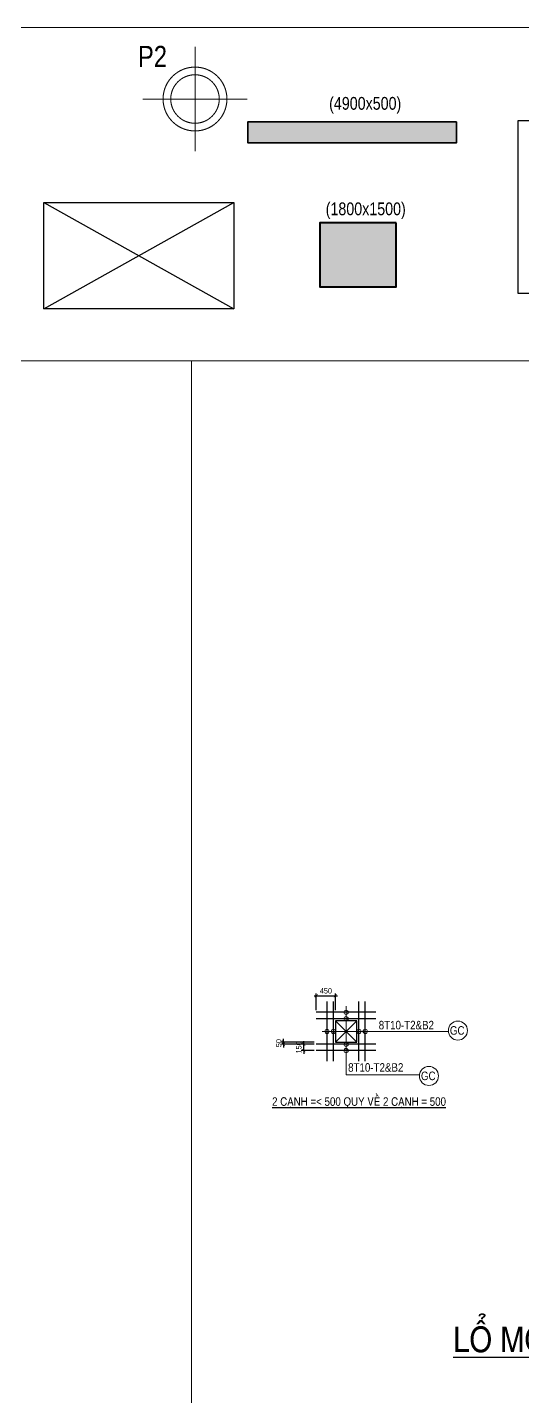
# Model space of a CAD drawing. Header units: millimetres. Extents: x -360107 to 123116000, y -52137 to 86044500.
# Drawn here: x -246409 to -234766, y 117271 to 149464 of the extents above; entities that cross this region are included whole.
import ezdxf
from ezdxf.enums import TextEntityAlignment as Align

# ---------------------------------------------------------------- set-up
doc = ezdxf.new("R2010")
doc.units = ezdxf.units.MM
doc.header["$LTSCALE"] = 100
doc.header["$MEASUREMENT"] = 0
doc.linetypes.add('Xref-BM-Pilecap$0$RFR_HIDDEN(100)', pattern=[300, 200, -100])
doc.linetypes.add('Xref-BM-Structure 1F$0$MBKC T1$0$RFR_HIDDEN(100)', pattern=[300, 200, -100])
doc.layers.get('Defpoints').update_dxf_attribs({"color": 250})
for name, color, linetype in [('02-GB-Col', 2, 'Continuous'), ('04-GB-Dim', 146, 'Continuous'), ('05-GB-Hatch', 8, 'Continuous'), ('06-GB-Slab-bor', 150, 'Continuous'), ('08-GB-Slab-open', 8, 'Continuous'), ('10-GB-Text', 4, 'Continuous'), ('25-GB-Thep GC', 6, 'Continuous'), ('GB_StripB', 3, 'Continuous'), ('Xref-BM-Pilecap$0$POINTS', 5, 'Continuous')]:
    doc.layers.add(name, color=color, linetype=linetype)
for name, color, linetype, lineweight in [('12-GB-Ky Hieu', 232, 'Continuous', 13), ('13-GB-Dgc', 253, 'Continuous', 15), ('20-GB-GC', 145, 'Continuous', 25), ('Xref-BM-Column 1F$0$00.RFR_Struc_Column_Current', 90, 'Continuous', 40), ('Xref-BM-Column 1F$0$00.RFR_Struc_Wall_Current', 140, 'Continuous', 35), ('Xref-BM-Column 1F$0$DCE_SUB-COLN_S---', 6, 'Continuous', 40), ('Xref-BM-Pilecap$0$D1500', 4, 'Xref-BM-Pilecap$0$RFR_HIDDEN(100)', 20), ('Xref-BM-Pilecap$0$DCE_TextCoc', 2, 'Continuous', 15), ('Xref-BM-Structure 1F$0$MBKC T1$0$00.RFR_Struc_Hole(gen)', 211, 'Xref-BM-Structure 1F$0$MBKC T1$0$RFR_HIDDEN(100)', 9)]:
    doc.layers.add(name, color=color, linetype=linetype, lineweight=lineweight)
doc.layers.add('Xref-BM-Column 1F$0$00.RFR_Struc_Hatch(col)', color=9, linetype='Continuous', lineweight=5, true_color=0x808080, transparency=0.5)
doc.styles.add('02-GB-VNI-Helve', font='VNI-Helve-Condense.TTF')
doc.styles.add('VNI-Helve', font='VNI-Helve-Condense.TTF')
doc.styles.add('Xref-BM-Column 1F$0$Dce_Text', font='arial.ttf', dxfattribs={"width": 0.8})
doc.styles.add('Xref-BM-Pilecap$0$Dce_Text', font='arial.ttf', dxfattribs={"width": 0.8})
doc.dimstyles.new('GB 50', dxfattribs={"dimscale": 0.5, "dimtxt": 250, "dimasz": 150, "dimexe": 100, "dimexo": 100, "dimgap": 100, "dimtad": 1, "dimdec": 0, "dimzin": 0, "dimdsep": 46, "dimtxsty": 'VNI-Helve', "dimblk": 'ARCHTICK', "dimcen": 100, "dimdle": 100, "dimclrd": 256, "dimclre": 256, "dimclrt": 71, "dimadec": 0, "dimazin": 0, "dimtfac": 1, "dimtdec": 0, "dimtix": 1, "dimtmove": 0, "dimatfit": 3, "dimfxl": 3.75, "dimtolj": 1, "dimtzin": 0, "dimarcsym": 0})
pattern_1 = [(0, (0, 0), (0, 6.985), [5.08, -1.905]), (90, (0, 0), (-6.985, 4e-16), [5.08, -1.905])]
pattern_2 = [(0, (-7.33, 0), (0, 6.985), [5.08, -1.905]), (90, (-7.33, 0), (-6.985, 4e-16), [5.08, -1.905])]

# ---------------------------------------------------------------- blocks, each defined once
blk = doc.blocks.new('*U86')
at = {"layer": '13-GB-Dgc'}
blk.add_circle((2651, -597), 224, dxfattribs=at)
at = {"layer": '25-GB-Thep GC', "linetype": 'ByBlock'}
for points in [[(1400, 150), (1400, 150), (1400, 150), (0, 150), (0, 150)], [(1400, 0), (1400, 0), (1400, 0), (0, 0), (0, 0)]]:
    blk.add_lwpolyline(points, dxfattribs=at)
at = {"layer": '10-GB-Text', "color": 71, "style": '02-GB-VNI-Helve', "flags": 8}
blk.add_attdef('2', text='', height=200, dxfattribs=at).set_placement((751, -397), align=Align.MIDDLE_LEFT)
at = {"layer": '10-GB-Text', "color": 141, "style": '02-GB-VNI-Helve', "flags": 8}
blk.add_attdef('1', text='', height=200, dxfattribs=at).set_placement((2635, -594), align=Align.MIDDLE_CENTER)
blk = doc.blocks.new('*U77')
at = {"layer": '13-GB-Dgc'}
blk.add_circle((684, 2328), 224, dxfattribs=at)
at = {"layer": '25-GB-Thep GC', "linetype": 'ByBlock'}
for points in [[(1400, 150), (1400, 150), (1400, 150), (0, 150), (0, 150)], [(1400, 0), (1400, 0), (1400, 0), (0, 0), (0, 0)]]:
    blk.add_lwpolyline(points, dxfattribs=at)
at = {"layer": '10-GB-Text', "color": 141, "style": '02-GB-VNI-Helve', "flags": 8}
blk.add_attdef('1', text='', height=200, rotation=90, dxfattribs=at).set_placement((681, 2312), align=Align.MIDDLE_CENTER)
at = {"layer": '10-GB-Text', "color": 71, "style": '02-GB-VNI-Helve', "flags": 8}
blk.add_attdef('2', text='', height=200, rotation=90, dxfattribs=at).set_placement((555, 467), align=Align.MIDDLE_LEFT)
blk = doc.blocks.new('_ArchTick')
at = {"color": 0, "linetype": 'ByBlock', "const_width": 0.15}
blk.add_lwpolyline([(-0.5, -0.5), (0.5, 0.5)], dxfattribs=at)
blk = doc.blocks.new('*D103')
at = {"layer": '04-GB-Dim', "lineweight": -2, "transparency": 16777216}
for p, q in [((-239666, 126697), (-239116, 126697)), ((-239616, 126356), (-239616, 126747)), ((-239166, 126356), (-239166, 126747))]:
    blk.add_line(p, q, dxfattribs=at)
at = {"layer": 'Defpoints', "color": 0, "transparency": 16777216}
for p in [(-239166, 126697), (-239616, 126306), (-239166, 126306)]:
    blk.add_point(p, dxfattribs=at)
at = {"layer": '04-GB-Dim', "lineweight": -2, "transparency": 16777216, "xscale": 75, "yscale": 75, "zscale": 75, "rotation": 180}
blk.add_blockref('_ArchTick', (-239616, 126697), dxfattribs=at)
at = {"layer": '04-GB-Dim', "lineweight": -2, "transparency": 16777216, "xscale": 75, "yscale": 75, "zscale": 75}
blk.add_blockref('_ArchTick', (-239166, 126697), dxfattribs=at)
at = {"layer": '04-GB-Dim', "color": 71, "transparency": 16777216, "insert": (-239391, 126811), "char_height": 125, "attachment_point": 5, "style": 'VNI-Helve'}
blk.add_mtext('\\A1;450', dxfattribs=at)
blk = doc.blocks.new('*D104')
at = {"layer": '04-GB-Dim', "lineweight": -2, "transparency": 16777216}
for p, q in [((-239669, 125556), (-239963, 125556)), ((-239913, 125556), (-239913, 125631)), ((-239913, 125406), (-239913, 125556)), ((-239669, 125406), (-239963, 125406)), ((-239913, 125406), (-239913, 125331))]:
    blk.add_line(p, q, dxfattribs=at)
at = {"layer": 'Defpoints', "color": 0, "transparency": 16777216}
for p in [(-239913, 125556), (-239619, 125556), (-239619, 125406)]:
    blk.add_point(p, dxfattribs=at)
at = {"layer": '04-GB-Dim', "lineweight": -2, "transparency": 16777216, "xscale": 75, "yscale": 75, "zscale": 75}
for p, rotation in [((-239913, 125556), 270), ((-239913, 125406), 90)]:
    blk.add_blockref('_ArchTick', p, dxfattribs=dict(at, rotation=rotation))
at = {"layer": '04-GB-Dim', "color": 71, "transparency": 16777216, "insert": (-240027, 125481), "char_height": 125, "attachment_point": 5, "rotation": 90, "style": 'VNI-Helve'}
blk.add_mtext('\\A1;150', dxfattribs=at)
blk = doc.blocks.new('*D105')
at = {"layer": '04-GB-Dim', "lineweight": -2, "transparency": 16777216}
for p, q in [((-239666, 125606), (-240437, 125606)), ((-239669, 125556), (-240437, 125556)), ((-240387, 125606), (-240387, 125681)), ((-240387, 125556), (-240387, 125606)), ((-240387, 125556), (-240387, 125481))]:
    blk.add_line(p, q, dxfattribs=at)
at = {"layer": 'Defpoints', "color": 0, "transparency": 16777216}
for p in [(-240387, 125606), (-239619, 125556), (-239616, 125606)]:
    blk.add_point(p, dxfattribs=at)
at = {"layer": '04-GB-Dim', "lineweight": -2, "transparency": 16777216, "xscale": 75, "yscale": 75, "zscale": 75}
for p, rotation in [((-240387, 125606), 270), ((-240387, 125556), 90)]:
    blk.add_blockref('_ArchTick', p, dxfattribs=dict(at, rotation=rotation))
at = {"layer": '04-GB-Dim', "color": 71, "transparency": 16777216, "insert": (-240501, 125581), "char_height": 125, "attachment_point": 5, "rotation": 90, "style": 'VNI-Helve'}
blk.add_mtext('\\A1;50', dxfattribs=at)
blk = doc.blocks.new('*U178')
at = {"layer": 'GB_StripB', "color": 0}
for points in [[(0, 0), (0, 4066), (1000, 4066), (1000, 0)], [(1000, 0), (1000, 4066), (2000, 4066), (2000, 0)], [(2000, 0), (2000, 4066), (3000, 4066), (3000, 0)]]:
    blk.add_lwpolyline(points, close=True, dxfattribs=at)
blk = doc.blocks.new('*U192')
at = {"layer": '05-GB-Hatch'}
for p, q in [((0, 0), (4465, 2500)), ((0, 2500), (4465, 0))]:
    blk.add_line(p, q, dxfattribs=at)
at = {"layer": '06-GB-Slab-bor'}
blk.add_lwpolyline([(0, 0), (4465, 0), (4465, 2500), (0, 2500)], close=True, dxfattribs=at)
blk = doc.blocks.new('*U188')
at = {"layer": 'Xref-BM-Column 1F$0$00.RFR_Struc_Hatch(col)'}
h = blk.add_hatch(color=256, dxfattribs=at)
h.dxf.hatch_style = 1
h.paths.add_polyline_path([(0, 1500), (1800, 1500), (1800, 0), (0, 0)])
h = blk.add_hatch(color=256, dxfattribs=at)
h.dxf.hatch_style = 1
h.paths.add_polyline_path([(0, 1500), (1800, 1500), (1800, 0), (0, 0)])
at = {"color": 0}
blk.add_lwpolyline([(0, 1500), (1800, 1500), (1800, 0), (0, 0)], close=True, dxfattribs=at)
at = {"layer": 'Xref-BM-Column 1F$0$DCE_SUB-COLN_S---', "style": 'Xref-BM-Column 1F$0$Dce_Text', "width": 0.8, "flags": 8}
blk.add_attdef('(SIZE)', (1659, 1682), '', height=300, dxfattribs=at)
blk = doc.blocks.new('*U189')
at = {"layer": 'Xref-BM-Column 1F$0$00.RFR_Struc_Hatch(col)'}
h = blk.add_hatch(color=256, dxfattribs=at)
h.dxf.hatch_style = 1
h.paths.add_polyline_path([(0, 500), (4900, 500), (4900, 0), (0, 0)])
h = blk.add_hatch(color=256, dxfattribs=at)
h.dxf.hatch_style = 1
h.paths.add_polyline_path([(0, 500), (4900, 500), (4900, 0), (0, 0)])
at = {"color": 0}
blk.add_lwpolyline([(0, 500), (4900, 500), (4900, 0), (0, 0)], close=True, dxfattribs=at)
at = {"layer": 'Xref-BM-Column 1F$0$DCE_SUB-COLN_S---', "style": 'Xref-BM-Column 1F$0$Dce_Text', "width": 0.8, "flags": 8}
blk.add_attdef('(SIZE)', (2992, 782), '', height=300, dxfattribs=at)
blk = doc.blocks.new('*U191')
at = {"layer": 'Xref-BM-Pilecap$0$DCE_TextCoc'}
h = blk.add_hatch(dxfattribs=at)
h.set_pattern_fill('ANGLE', color=256)
h.set_pattern_definition(pattern_2)
h.paths.add_polyline_path([(-16, 1, 0.414214), (-17, 0), (-16, 0)])
h = blk.add_hatch(dxfattribs=at)
h.set_pattern_fill('ANGLE', color=256)
h.set_pattern_definition(pattern_1)
h.paths.add_polyline_path([(-9, 1, -0.414214), (-8, 0), (-9, 0)])
h = blk.add_hatch(dxfattribs=at)
h.set_pattern_fill('ANGLE', color=256)
h.set_pattern_definition(pattern_2)
h.paths.add_polyline_path([(-15, 0), (-16, 0), (-16, -1, 0.414214)])
h = blk.add_hatch(dxfattribs=at)
h.set_pattern_fill('ANGLE', color=256)
h.set_pattern_definition(pattern_1)
h.paths.add_polyline_path([(-9, -1, -0.414214), (-10, 0), (-9, 0)])
h = blk.add_hatch(dxfattribs=at)
h.set_pattern_fill('ANGLE', color=256)
h.set_pattern_definition(pattern_1)
h.paths.add_polyline_path([(-9, -1, -0.414214), (-10, 0), (-9, 0)])
at = {"ltscale": 100}
for p, q in [((0, -1226), (0, 1226)), ((-1226, 0), (1226, 0))]:
    blk.add_line(p, q, dxfattribs=at)
at = {"ltscale": 150}
for radius in [750, 570]:
    blk.add_circle((0, 0), radius, dxfattribs=at)
at = {"layer": 'Xref-BM-Pilecap$0$POINTS', "ltscale": 0.1}
blk.add_point((0, 0), dxfattribs=at)
at = {"layer": 'Xref-BM-Pilecap$0$DCE_TextCoc', "style": 'Xref-BM-Pilecap$0$Dce_Text', "width": 0.8}
blk.add_attdef('PILE.TAG', text='', height=500, dxfattribs=at).set_placement((1000, 1000), align=Align.MIDDLE_CENTER)

msp = doc.modelspace()

# ---------------------------------------------------------------- linework, layer by layer
at = {"layer": '06-GB-Slab-bor'}
msp.add_lwpolyline([(-239165.9, 125606.3), (-238665.9, 125606.3), (-238665.9, 126106.3), (-239165.9, 126106.3), (-239165.9, 125606.3)], dxfattribs=at)
at = {"layer": '08-GB-Slab-open'}
for p, q in [((-238665.9, 125606.3), (-239165.9, 126106.3)), ((-239165.9, 125606.3), (-238665.9, 126106.3))]:
    msp.add_line(p, q, dxfattribs=at)
at = {"layer": '12-GB-Ky Hieu'}
msp.add_lwpolyline([(-297468, 149463.6), (-211650, 149463.6), (-211650, 141624.2), (-297468, 141624.2)], close=True, dxfattribs=at)
for points in [[(-211716.2, 86926.9), (-211716.2, 141624.2), (-357957.5, 141624.2), (-357957.5, 86926.9)], [(-242548.6, 141624.2), (-242548.6, 86883.1)]]:
    msp.add_lwpolyline(points, dxfattribs=at)
at = {"layer": '20-GB-GC', "lineweight": 13}
msp.add_line((-239481.4, 125856.3), (-236511.3, 125856.3), dxfattribs=at)
msp.add_lwpolyline([(-238915.9, 126447.6), (-238915.9, 124835.8), (-237210, 124835.8)], dxfattribs=at)
for centre in [(-238915.9, 126306.3), (-238915.9, 126156.3), (-239364.5, 125856.3), (-239215.9, 125856.3), (-238615.9, 125856.3), (-238467.2, 125856.3), (-238915.9, 125556.3), (-238915.9, 125406.3)]:
    msp.add_circle(centre, 50, dxfattribs=at)
at = {"layer": '25-GB-Thep GC', "linetype": 'ByBlock'}
for points in [[(-239364.5, 125160.5), (-239364.5, 125160.5), (-239364.5, 125160.5), (-239364.5, 126560.5), (-239364.5, 126560.5)], [(-239214.5, 125160.5), (-239214.5, 125160.5), (-239214.5, 125160.5), (-239214.5, 126560.5), (-239214.5, 126560.5)], [(-238219.2, 126306.3), (-238219.2, 126306.3), (-238219.2, 126306.3), (-239619.2, 126306.3), (-239619.2, 126306.3)], [(-238219.2, 126156.3), (-238219.2, 126156.3), (-238219.2, 126156.3), (-239619.2, 126156.3), (-239619.2, 126156.3)]]:
    msp.add_lwpolyline(points, dxfattribs=at)

# ---------------------------------------------------------------- block references
at = {"layer": '02-GB-Col'}
msp.add_blockref('*U178', (-234874.7, 143210.3), dxfattribs=at)
at = {"layer": '25-GB-Thep GC', "rotation": 270}
msp.add_blockref('*U77', (-238615.9, 126560.5), dxfattribs=at).add_auto_attribs({'1': 'GC', '2': '8T10-T2&B2'})
at = {"layer": '25-GB-Thep GC'}
msp.add_blockref('*U86', (-239619.2, 125406.3), dxfattribs=at).add_auto_attribs({'1': 'GC', '2': '8T10-T2&B2'})
at = {"layer": 'Xref-BM-Column 1F$0$00.RFR_Struc_Column_Current'}
ref = msp.add_blockref('*U188', (-237736.6, 143365.7), dxfattribs=dict(at, xscale=-1))
ref.add_attrib('(SIZE)', '(1800x1500)', (-239395.7, 145047.5), dxfattribs={"layer": 'Xref-BM-Column 1F$0$DCE_SUB-COLN_S---', "height": 300, "style": 'Xref-BM-Column 1F$0$Dce_Text', "width": 0.8})
at = {"layer": 'Xref-BM-Column 1F$0$00.RFR_Struc_Wall_Current'}
ref = msp.add_blockref('*U189', (-236322.6, 146745.9), dxfattribs=dict(at, xscale=-1))
ref.add_attrib('(SIZE)', '(4900x500)', (-239314.9, 147527.5), dxfattribs={"layer": 'Xref-BM-Column 1F$0$DCE_SUB-COLN_S---', "height": 300, "style": 'Xref-BM-Column 1F$0$Dce_Text', "width": 0.8})
at = {"layer": 'Xref-BM-Pilecap$0$D1500'}
ref = msp.add_blockref('*U191', (-242468.3, 147779.5), dxfattribs=dict(at, xscale=-1))
ref.add_attrib('PILE.TAG', 'P2', dxfattribs={"layer": 'Xref-BM-Pilecap$0$DCE_TextCoc', "height": 500, "style": 'Xref-BM-Pilecap$0$Dce_Text', "width": 0.8}).set_placement((-243468.3, 148779.5), align=Align.MIDDLE_CENTER)
at = {"layer": 'Xref-BM-Structure 1F$0$MBKC T1$0$00.RFR_Struc_Hole(gen)', "xscale": -1, "rotation": 180}
msp.add_blockref('*U192', (-246018.6, 145347.3), dxfattribs=at)

# ---------------------------------------------------------------- texts
at = {"layer": '10-GB-Text', "style": 'VNI-Helve'}
for s, height, p in [('%%U2 CAÏNH =< 500 QUY VEÀ 2 CAÏNH = 500', 200, (-238611.7, 124108.1)), ('%%ULOÅ MÔÛ TROØN', 600, (-234224.5, 118318.2))]:
    msp.add_text(s, height=height, rotation=360, dxfattribs=at).set_placement(p, align=Align.CENTER)

# ---------------------------------------------------------------- dimensions: what is measured, and where the dimension line sits
at = {"layer": '04-GB-Dim'}
dim = msp.add_linear_dim(base=(-239165.9, 126696.8), p1=(-239616.2, 126306.3), p2=(-239165.9, 126306.3), dimstyle='GB 50', dxfattribs=at)
dim.commit()
dim.dimension.update_dxf_attribs({"geometry": '*D103', "text_midpoint": (-239391, 126810.6)})
for base, p1, p2, picture, middle in [((-240387, 125606.3), (-239619.2, 125556.3), (-239616, 125606.3), '*D105', (-240500.9, 125581.3)), ((-239912.7, 125556.3), (-239619.2, 125406.3), (-239619.2, 125556.3), '*D104', (-240026.5, 125481.3))]:
    dim = msp.add_linear_dim(base=base, p1=p1, p2=p2, angle=90, dimstyle='GB 50', dxfattribs=at)
    dim.commit()
    dim.dimension.update_dxf_attribs({"geometry": picture, "text_midpoint": middle})

doc.saveas('drawing.dxf')
